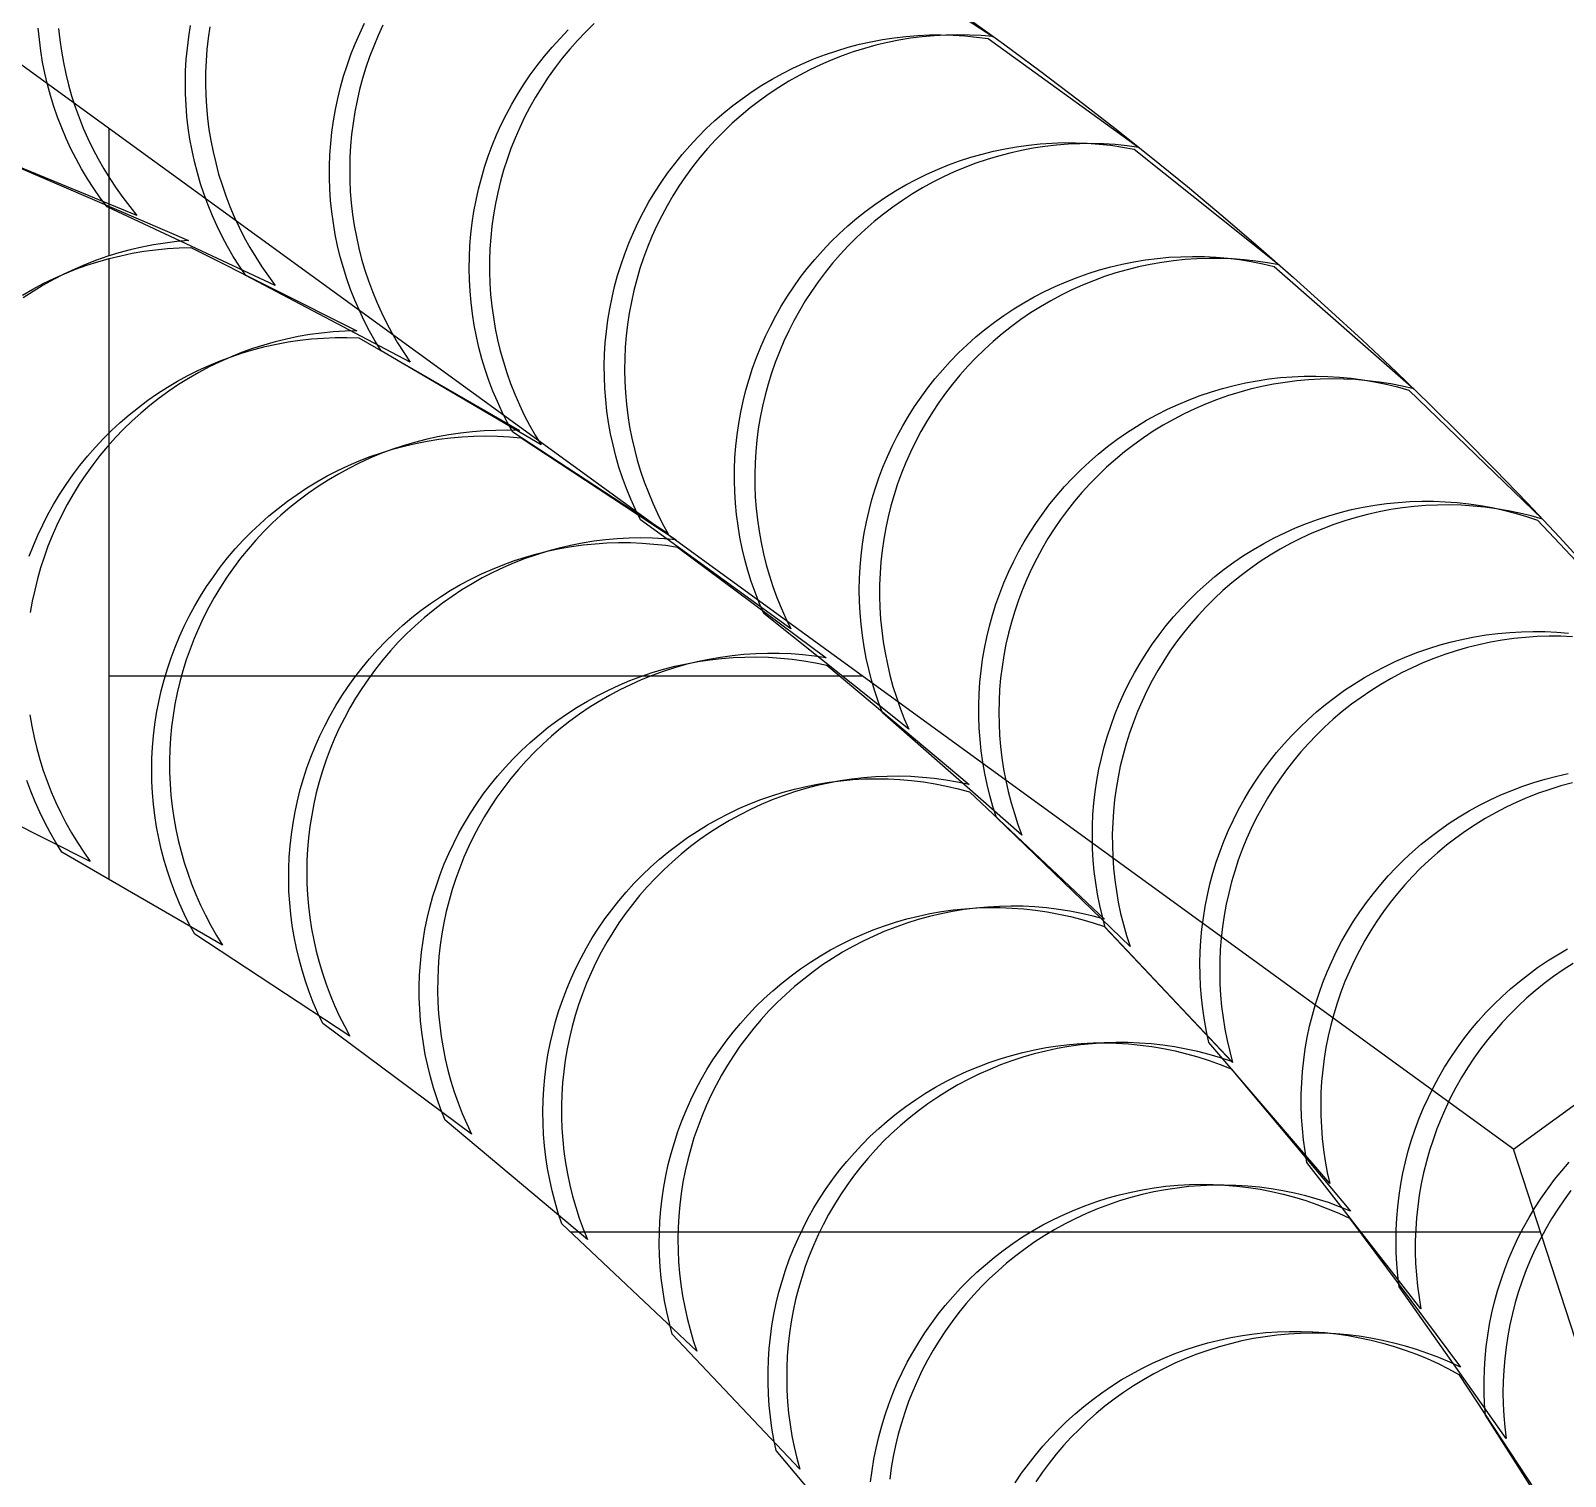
# Model space of a CAD drawing. Header units: metres. Extents: x -10.4 to 10.4, y -10.4 to 10.4.
# Drawn here: x 3.525 to 7.659, y 4.582 to 8.476 of the extents above; entities that cross this region are included whole.
import ezdxf

# ---------------------------------------------------------------- set-up
doc = ezdxf.new("R2010")
doc.units = ezdxf.units.M
for name, color, linetype in [('OBSERVED_CIRCULAR_SCAN', 3, 'Continuous'), ('SCAN_FOOTPRINTS', 5, 'Continuous'), ('TANK_BOUNDARY', 7, 'Continuous')]:
    doc.layers.add(name, color=color, linetype=linetype)

msp = doc.modelspace()

# ---------------------------------------------------------------- linework, layer by layer
at = {"layer": 'OBSERVED_CIRCULAR_SCAN'}
for p, q in [((7.5191, 5.4629), (2.872, 8.8392)), ((3.7364, 7.8692), (3.7364, 8.2112)), ((3.7364, 6.1889), (3.7364, 7.862)), ((3.7364, 6.7376), (5.7043, 6.7376)), ((5.7102, 6.7376), (5.7646, 6.7376)), ((7.5191, 5.4629), (8.441, 6.1327)), ((9.2941, 0), (7.5191, 5.4629)), ((4.9782, 5.2403), (7.1044, 5.2403)), ((7.108, 5.2403), (7.5914, 5.2403))]:
    msp.add_line(p, q, dxfattribs=at)
at = {"layer": 'SCAN_FOOTPRINTS'}
for points in [[(5.6984, 8.7333), (6.117, 8.4598), (6.117, 8.4598), (6.0853, 8.4625), (6.0535, 8.4641), (6.0218, 8.4646), (5.99, 8.4639), (5.9583, 8.4621), (5.9266, 8.4592), (5.8951, 8.4552), (5.8637, 8.4501), (5.8325, 8.4438), (5.8016, 8.4365), (5.7709, 8.4281), (5.7406, 8.4186), (5.7106, 8.408), (5.681, 8.3964), (5.6519, 8.3838), (5.6232, 8.3701), (5.595, 8.3554), (5.5673, 8.3398), (5.5402, 8.3231), (5.5138, 8.3055), (5.4879, 8.287), (5.4627, 8.2676), (5.4383, 8.2474), (5.4145, 8.2262), (5.3915, 8.2043), (5.3693, 8.1815), (5.348, 8.158), (5.3274, 8.1337), (5.3078, 8.1088), (5.289, 8.0831), (5.2711, 8.0568), (5.2547, 8.0307), (5.2392, 8.0041), (5.2247, 7.977), (5.211, 7.9494), (5.1983, 7.9214), (5.1866, 7.8929), (5.1759, 7.864), (5.1661, 7.8348), (5.1574, 7.8053), (5.1496, 7.7755), (5.1429, 7.7454), (5.1373, 7.7152), (5.1326, 7.6847), (5.129, 7.6541), (5.1265, 7.6234), (5.125, 7.5927), (5.1246, 7.5619), (5.1252, 7.5311), (5.1269, 7.5004), (5.1296, 7.4697), (5.1334, 7.4391), (5.1382, 7.4087), (5.144, 7.3785), (5.1509, 7.3485), (5.1588, 7.3187), (5.1677, 7.2892), (5.1776, 7.2601), (5.1886, 7.2313), (5.2005, 7.2029), (5.2133, 7.1749), (5.2271, 7.1474), (5.2418, 7.1203), (4.8233, 7.3938), (4.8233, 7.3938), (4.8085, 7.4208), (4.7947, 7.4484), (4.7819, 7.4764), (4.77, 7.5048), (4.7591, 7.5336), (4.7491, 7.5627), (4.7402, 7.5922), (4.7323, 7.6219), (4.7254, 7.652), (4.7196, 7.6822), (4.7148, 7.7126), (4.711, 7.7432), (4.7083, 7.7738), (4.7066, 7.8046), (4.706, 7.8354), (4.7064, 7.8662), (4.7079, 7.8969), (4.7105, 7.9276), (4.7141, 7.9582), (4.7187, 7.9886), (4.7244, 8.0189), (4.7311, 8.049), (4.7388, 8.0788), (4.7475, 8.1083), (4.7573, 8.1375), (4.768, 8.1664), (4.7797, 8.1948), (4.7924, 8.2229), (4.8061, 8.2505), (4.8207, 8.2776), (4.8361, 8.3042), (4.8525, 8.3303), (4.8704, 8.3566), (4.8892, 8.3822), (4.9088, 8.4072), (4.9294, 8.4315), (4.9507, 8.455), (4.9729, 8.4778)], [(3.6, 8.4813), (3.6032, 8.4507), (3.6075, 8.4202), (3.6129, 8.3899), (3.6193, 8.3598), (3.6267, 8.3299), (3.6351, 8.3003), (3.6446, 8.271), (3.655, 8.242), (3.6664, 8.2134), (3.6788, 8.1852), (3.6922, 8.1575), (3.7065, 8.1302), (3.7217, 8.1034), (3.7378, 8.0772), (3.7548, 8.0515), (3.7727, 8.0265), (3.7915, 8.002), (3.811, 7.9782), (3.3485, 8.1682)], [(4.0076, 8.486), (4.0031, 8.4555), (3.9997, 8.4249), (3.9973, 8.3942), (3.996, 8.3635), (3.9957, 8.3327), (3.9965, 8.3019), (3.9983, 8.2711), (4.0012, 8.2405), (4.0051, 8.2099), (4.01, 8.1795), (4.016, 8.1493), (4.0231, 8.1194), (4.0311, 8.0896), (4.0402, 8.0602), (4.0502, 8.0311), (4.0613, 8.0024), (4.0733, 7.974), (4.0863, 7.9461), (4.1002, 7.9186), (4.1151, 7.8917), (4.1309, 7.8652), (4.1476, 7.8394), (4.1651, 7.8141), (4.1835, 7.7894), (3.7305, 8.001), (3.7305, 8.001), (3.7121, 8.0257), (3.6946, 8.051), (3.6779, 8.0768), (3.6621, 8.1033), (3.6472, 8.1302), (3.6333, 8.1577), (3.6203, 8.1856), (3.6083, 8.214), (3.5972, 8.2427), (3.5871, 8.2718), (3.5781, 8.3012), (3.57, 8.331), (3.563, 8.3609), (3.557, 8.3912), (3.5521, 8.4215), (3.5481, 8.4521), (3.5453, 8.4827)], [(4.4736, 8.4907), (4.4607, 8.4627), (4.4488, 8.4343), (4.4378, 8.4056), (4.4278, 8.3764), (4.4188, 8.347), (4.4109, 8.3173), (4.4039, 8.2873), (4.398, 8.257), (4.3931, 8.2266), (4.3893, 8.1961), (4.3865, 8.1654), (4.3847, 8.1347), (4.3841, 8.1039), (4.3844, 8.0731), (4.3858, 8.0423), (4.3883, 8.0116), (4.3918, 7.981), (4.3964, 7.9506), (4.402, 7.9203), (4.4086, 7.8902), (4.4163, 7.8604), (4.425, 7.8309), (4.4347, 7.8016), (4.4453, 7.7728), (4.457, 7.7443), (4.4696, 7.7162), (4.4832, 7.6885), (4.4977, 7.6614), (4.5131, 7.6347), (4.5295, 7.6086), (4.5467, 7.5831), (4.1042, 7.8159), (4.1042, 7.8159), (4.087, 7.8414), (4.0706, 7.8675), (4.0552, 7.8941), (4.0407, 7.9213), (4.0271, 7.9489), (4.0145, 7.977), (4.0028, 8.0055), (3.9921, 8.0344), (3.9825, 8.0636), (3.9738, 8.0932), (3.9661, 8.123), (3.9595, 8.1531), (3.9539, 8.1834), (3.9493, 8.2138), (3.9458, 8.2444), (3.9433, 8.2751), (3.9419, 8.3059), (3.9415, 8.3366), (3.9422, 8.3674), (3.944, 8.3982), (3.9468, 8.4288), (3.9506, 8.4594), (3.9555, 8.4898)], [(5.0427, 8.495), (5.02, 8.4728), (4.9981, 8.4497), (4.977, 8.426), (4.9567, 8.4015), (4.9374, 8.3762), (4.9189, 8.3504), (4.9014, 8.3239), (4.8848, 8.2967), (4.8696, 8.2699), (4.8554, 8.2426), (4.8421, 8.2148), (4.8298, 8.1866), (4.8184, 8.158), (4.8081, 8.129), (4.7987, 8.0997), (4.7904, 8.07), (4.783, 8.0401), (4.7767, 8.01), (4.7714, 7.9797), (4.7672, 7.9492), (4.764, 7.9185), (4.7619, 7.8878), (4.7608, 7.857), (4.7607, 7.8262), (4.7618, 7.7955), (4.7638, 7.7647), (4.767, 7.7341), (4.7711, 7.7036), (4.7763, 7.6732), (4.7826, 7.6431), (4.7898, 7.6132), (4.7981, 7.5835), (4.8074, 7.5542), (4.8177, 7.5251), (4.829, 7.4965), (4.8413, 7.4682), (4.8545, 7.4404), (4.8687, 7.4131), (4.8837, 7.3862), (4.8997, 7.3599), (4.4687, 7.6133), (4.4687, 7.6133), (4.4527, 7.6396), (4.4376, 7.6665), (4.4235, 7.6938), (4.4102, 7.7216), (4.398, 7.7499), (4.3867, 7.7785), (4.3764, 7.8076), (4.3671, 7.8369), (4.3588, 7.8666), (4.3515, 7.8965), (4.3453, 7.9266), (4.3401, 7.957), (4.3359, 7.9875), (4.3328, 8.0181), (4.3307, 8.0489), (4.3297, 8.0796), (4.3297, 8.1104), (4.3308, 8.1412), (4.333, 8.1719), (4.3362, 8.2026), (4.3404, 8.2331), (4.3457, 8.2634), (4.352, 8.2935), (4.3593, 8.3234), (4.3677, 8.3531), (4.377, 8.3824), (4.3874, 8.4114), (4.3988, 8.44), (4.4111, 8.4682), (4.4244, 8.496)], [(3.4909, 8.1084), (3.95, 7.9103), (3.95, 7.9103), (3.9184, 7.9076), (3.8868, 7.9037), (3.8554, 7.8988), (3.8242, 7.8927), (3.7932, 7.8855), (3.7625, 7.8773), (3.7322, 7.8679), (3.7021, 7.8575), (3.6725, 7.8461), (3.6433, 7.8336), (3.6145, 7.82), (3.5862, 7.8055), (3.5585, 7.79), (3.5313, 7.7735), (3.5047, 7.7561)], [(3.503, 7.7636), (3.5305, 7.7794), (3.5586, 7.7943), (3.5872, 7.8082), (3.6163, 7.821), (3.6458, 7.8329), (3.6757, 7.8437), (3.7059, 7.8534), (3.7365, 7.862), (3.7674, 7.8696), (3.7985, 7.876), (3.8298, 7.8814), (3.8613, 7.8856), (3.893, 7.8888), (3.9247, 7.8908), (3.9565, 7.8917), (4.4033, 7.6673), (4.4033, 7.6673), (4.3715, 7.6664), (4.3398, 7.6644), (4.3082, 7.6612), (4.2767, 7.657), (4.2453, 7.6516), (4.2142, 7.6452), (4.1833, 7.6376), (4.1527, 7.629), (4.1225, 7.6193), (4.0926, 7.6085), (4.0631, 7.5966), (4.034, 7.5838), (4.0054, 7.5699), (3.9773, 7.555), (3.9498, 7.5392), (3.9228, 7.5223), (3.8965, 7.5046), (3.8707, 7.4859), (3.8457, 7.4663), (3.8214, 7.4458), (3.7978, 7.4245), (3.775, 7.4024), (3.7529, 7.3795), (3.7317, 7.3558), (3.7114, 7.3314), (3.6919, 7.3063), (3.6733, 7.2805), (3.6557, 7.2541), (3.6389, 7.227), (3.6232, 7.1994), (3.6084, 7.1713), (3.5951, 7.1435), (3.5827, 7.1153), (3.5713, 7.0867), (3.5608, 7.0577), (3.5514, 7.0284), (3.543, 6.9988), (3.5356, 6.9689), (3.5292, 6.9388), (3.5238, 6.9085)], [(3.521, 7.06), (3.5322, 7.0888), (3.5443, 7.1171), (3.5573, 7.145), (3.5713, 7.1724), (3.5863, 7.1993), (3.6027, 7.2266), (3.62, 7.2532), (3.6382, 7.2792), (3.6574, 7.3046), (3.6775, 7.3292), (3.6984, 7.3532), (3.7201, 7.3764), (3.7427, 7.3988), (3.766, 7.4204), (3.79, 7.4411), (3.8148, 7.461), (3.8403, 7.48), (3.8664, 7.4981), (3.8932, 7.5153), (3.9205, 7.5315), (3.9484, 7.5467), (3.9769, 7.561), (4.0058, 7.5742), (4.0351, 7.5864), (4.0649, 7.5976), (4.095, 7.6076), (4.1255, 7.6167), (4.1563, 7.6246), (4.1873, 7.6315), (4.2186, 7.6372), (4.25, 7.6418), (4.2816, 7.6454), (4.3133, 7.6478), (4.3451, 7.6491), (4.3769, 7.6492), (4.4086, 7.6483), (4.8416, 7.3983), (4.8416, 7.3983), (4.8099, 7.3992), (4.7781, 7.3991), (4.7463, 7.3978), (4.7146, 7.3954), (4.683, 7.3918), (4.6516, 7.3872), (4.6203, 7.3815), (4.5893, 7.3746), (4.5585, 7.3667), (4.528, 7.3576), (4.4979, 7.3476), (4.4681, 7.3364), (4.4388, 7.3242), (4.4099, 7.311), (4.3815, 7.2967), (4.3536, 7.2815), (4.3262, 7.2653), (4.2995, 7.2481), (4.2733, 7.23), (4.2479, 7.211), (4.2231, 7.1911), (4.199, 7.1704), (4.1757, 7.1488), (4.1531, 7.1264), (4.1314, 7.1032), (4.1105, 7.0792), (4.0904, 7.0546), (4.0713, 7.0292), (4.053, 7.0032), (4.0357, 6.9766), (4.0193, 6.9493), (4.0044, 6.9224), (3.9903, 6.895), (3.9773, 6.8671), (3.9652, 6.8388), (3.9541, 6.81), (3.9439, 6.781), (3.9348, 6.7516), (3.9267, 6.7219), (3.9196, 6.6919), (3.9135, 6.6617), (3.9085, 6.6313), (3.9045, 6.6008), (3.9015, 6.5701), (3.8996, 6.5394), (3.8988, 6.5086), (3.899, 6.4778), (3.9002, 6.4471), (3.9025, 6.4164), (3.9059, 6.3858), (3.9103, 6.3553), (3.9158, 6.325), (3.9222, 6.2949), (3.9298, 6.265), (3.9383, 6.2354), (3.9478, 6.2061), (3.9583, 6.1772), (3.9698, 6.1486), (3.9823, 6.1205), (3.9958, 6.0928), (4.0101, 6.0656), (4.0254, 6.0388), (4.0416, 6.0126), (3.6086, 6.2626), (3.6086, 6.2626), (3.5924, 6.2888), (3.5771, 6.3156), (3.5628, 6.3428), (3.5493, 6.3705), (3.5368, 6.3986), (3.5253, 6.4272), (3.5148, 6.4561)], [(7.6784, 6.8432), (7.6466, 6.8444), (7.6148, 6.8445), (7.583, 6.8435), (7.5513, 6.8414), (7.5197, 6.8382), (7.4882, 6.8338), (7.4569, 6.8283), (7.4258, 6.8217), (7.395, 6.8141), (7.3644, 6.8053), (7.3342, 6.7955), (7.3043, 6.7846), (7.2749, 6.7727), (7.2458, 6.7597), (7.2173, 6.7457), (7.1893, 6.7307), (7.1618, 6.7147), (7.1349, 6.6978), (7.1086, 6.6799), (7.0829, 6.6612), (7.058, 6.6415), (7.0337, 6.6209), (7.0102, 6.5995), (6.9882, 6.578), (6.9669, 6.5558), (6.9464, 6.5328), (6.9266, 6.5092), (6.9077, 6.4849), (6.8897, 6.4599), (6.8725, 6.4344), (6.8562, 6.4083), (6.8408, 6.3816), (6.8263, 6.3544), (6.8127, 6.3268), (6.8001, 6.2987), (6.7885, 6.2702), (6.7778, 6.2413), (6.7682, 6.2121), (6.7595, 6.1825), (6.7519, 6.1527), (6.7453, 6.1226), (6.7397, 6.0923), (6.7352, 6.0618), (6.7317, 6.0312), (6.7293, 6.0006), (6.7279, 5.9698), (6.7276, 5.939), (6.7283, 5.9082), (6.7301, 5.8775), (6.7329, 5.8468), (6.7367, 5.8163), (6.7417, 5.7859), (6.7476, 5.7557), (6.7546, 5.7257), (6.7626, 5.6959), (6.4196, 6.0598), (6.4196, 6.0598), (6.4116, 6.0895), (6.4046, 6.1195), (6.3987, 6.1497), (6.3938, 6.1801), (6.3899, 6.2106), (6.3871, 6.2413), (6.3853, 6.2721), (6.3846, 6.3028), (6.3849, 6.3336), (6.3863, 6.3644), (6.3888, 6.3951), (6.3922, 6.4257), (6.3968, 6.4561), (6.4023, 6.4864), (6.409, 6.5165), (6.4166, 6.5463), (6.4252, 6.5759), (6.4349, 6.6051), (6.4455, 6.634), (6.4572, 6.6625), (6.4697, 6.6906), (6.4833, 6.7183), (6.4978, 6.7455), (6.5132, 6.7721), (6.5295, 6.7982), (6.5467, 6.8238), (6.5648, 6.8487), (6.5837, 6.873), (6.6034, 6.8967), (6.6239, 6.9196), (6.6452, 6.9419), (6.6673, 6.9634), (6.6908, 6.9848), (6.715, 7.0053), (6.74, 7.025), (6.7656, 7.0438), (6.7919, 7.0616), (6.8188, 7.0786), (6.8463, 7.0945), (6.8743, 7.1095), (6.9029, 7.1235), (6.9319, 7.1365), (6.9613, 7.1484), (6.9912, 7.1593), (7.0214, 7.1691), (7.052, 7.1779), (7.0828, 7.1856), (7.1139, 7.1921), (7.1453, 7.1976), (7.1767, 7.202), (7.2084, 7.2052), (7.2401, 7.2074), (7.2718, 7.2084), (7.3036, 7.2083), (7.3354, 7.207), (7.3671, 7.2047), (7.3987, 7.2012), (7.4301, 7.1966), (7.4614, 7.1909), (7.4925, 7.1841), (7.5233, 7.1762), (7.5537, 7.1673), (7.5839, 7.1572), (7.9269, 6.7934)], [(7.6776, 6.4499), (7.6469, 6.4415), (7.6166, 6.4321), (7.5866, 6.4215), (7.557, 6.41), (7.5278, 6.3973), (7.4991, 6.3837), (7.4709, 6.369), (7.4432, 6.3534), (7.4161, 6.3368), (7.3896, 6.3192), (7.3637, 6.3008), (7.3385, 6.2814), (7.3141, 6.2611), (7.291, 6.2407), (7.2687, 6.2195), (7.2471, 6.1975), (7.2263, 6.1748), (7.2063, 6.1514), (7.187, 6.1274), (7.1687, 6.1027), (7.1511, 6.0774), (7.1345, 6.0515), (7.1187, 6.025), (7.1039, 5.998), (7.09, 5.9705), (7.077, 5.9426), (7.065, 5.9142), (7.054, 5.8855), (7.044, 5.8564), (7.0349, 5.8269), (7.0269, 5.7972), (7.0199, 5.7672), (7.014, 5.737), (7.009, 5.7066), (7.0051, 5.6761), (7.0023, 5.6454), (7.0005, 5.6147), (6.9998, 5.5839), (7.0001, 5.5531), (7.0015, 5.5223), (7.0039, 5.4916), (7.0074, 5.461), (7.0119, 5.4306), (7.0174, 5.4003), (7.024, 5.3702), (6.6986, 5.7498), (6.6986, 5.7498), (6.692, 5.7799), (6.6865, 5.8102), (6.682, 5.8407), (6.6785, 5.8713), (6.6761, 5.902), (6.6747, 5.9327), (6.6744, 5.9635), (6.6751, 5.9943), (6.6769, 6.025), (6.6798, 6.0557), (6.6836, 6.0862), (6.6886, 6.1166), (6.6945, 6.1469), (6.7015, 6.1768), (6.7095, 6.2066), (6.7186, 6.236), (6.7286, 6.2651), (6.7396, 6.2939), (6.7516, 6.3222), (6.7646, 6.3502), (6.7785, 6.3776), (6.7933, 6.4046), (6.8091, 6.4311), (6.8257, 6.457), (6.8433, 6.4823), (6.8617, 6.507), (6.8809, 6.5311), (6.9009, 6.5544), (6.9217, 6.5771), (6.9433, 6.5991), (6.9656, 6.6203), (6.9887, 6.6408), (7.0131, 6.661), (7.0383, 6.6804), (7.0642, 6.6989), (7.0907, 6.7164), (7.1178, 6.733), (7.1455, 6.7487), (7.1737, 6.7633), (7.2024, 6.777), (7.2316, 6.7896), (7.2612, 6.8012), (7.2912, 6.8117), (7.3215, 6.8212), (7.3522, 6.8296), (7.3831, 6.8369), (7.4143, 6.8431), (7.4456, 6.8482), (7.4772, 6.8522), (7.5088, 6.855), (7.5406, 6.8568), (7.5724, 6.8574), (7.6041, 6.8569), (7.6359, 6.8553), (7.6676, 6.8526)], [(3.5229, 6.6324), (3.528, 6.6021), (3.5342, 6.5719), (3.5414, 6.542), (3.5496, 6.5123), (3.5588, 6.4829), (3.5691, 6.4539), (3.5803, 6.4252), (3.5925, 6.3969), (3.6056, 6.3691), (3.6197, 6.3417), (3.6347, 6.3148), (3.6507, 6.2885), (3.6675, 6.2627), (3.6852, 6.2375), (3.2384, 6.4619)], [(7.6798, 5.9632), (7.6531, 5.946), (7.627, 5.9278), (7.6016, 5.9087), (7.5776, 5.8894), (7.5543, 5.8693), (7.5317, 5.8484), (7.5098, 5.8267), (7.4887, 5.8043), (7.4684, 5.7811), (7.4489, 5.7573), (7.4302, 5.7329), (7.4123, 5.7078), (7.3953, 5.6821), (7.3792, 5.6558), (7.364, 5.6291), (7.3498, 5.6018), (7.3364, 5.574), (7.3241, 5.5458), (7.3127, 5.5172), (7.3023, 5.4882), (7.2929, 5.4589), (7.2844, 5.4293), (7.2771, 5.3994), (7.2707, 5.3693), (7.2654, 5.3389), (7.2611, 5.3084), (7.2579, 5.2778), (7.2557, 5.2471), (7.2545, 5.2163), (7.2545, 5.1855), (7.2554, 5.1548), (7.2574, 5.124), (7.2605, 5.0934), (7.2646, 5.0629), (7.2698, 5.0325), (6.9627, 5.4271), (6.9627, 5.4271), (6.9575, 5.4574), (6.9534, 5.488), (6.9503, 5.5186), (6.9483, 5.5493), (6.9473, 5.5801), (6.9474, 5.6109), (6.9486, 5.6417), (6.9508, 5.6724), (6.954, 5.703), (6.9583, 5.7335), (6.9636, 5.7638), (6.97, 5.794), (6.9773, 5.8238), (6.9857, 5.8535), (6.9952, 5.8828), (7.0056, 5.9118), (7.017, 5.9404), (7.0293, 5.9686), (7.0427, 5.9963), (7.0569, 6.0236), (7.0721, 6.0504), (7.0882, 6.0767), (7.1052, 6.1023), (7.1231, 6.1274), (7.1418, 6.1519), (7.1613, 6.1757), (7.1816, 6.1988), (7.2027, 6.2212), (7.2246, 6.2429), (7.2472, 6.2638), (7.2705, 6.284), (7.2945, 6.3033), (7.3199, 6.3224), (7.346, 6.3406), (7.3727, 6.3578), (7.4, 6.3741), (7.4278, 6.3894), (7.4562, 6.4037), (7.4851, 6.417), (7.5144, 6.4293), (7.5441, 6.4405), (7.5743, 6.4507), (7.6047, 6.4598), (7.6355, 6.4678), (7.6665, 6.4747)], [(7.6736, 5.3514), (7.6554, 5.3265), (7.6381, 5.3011), (7.6216, 5.275), (7.6061, 5.2484), (7.5915, 5.2213), (7.5778, 5.1937), (7.5651, 5.1657), (7.5533, 5.1373), (7.5425, 5.1084), (7.5327, 5.0792), (7.5239, 5.0497), (7.5162, 5.0199), (7.5094, 4.9899), (7.5037, 4.9596), (7.499, 4.9292), (7.4954, 4.8986), (7.4928, 4.8679), (7.4912, 4.8372), (7.4908, 4.8064), (7.4913, 4.7756), (7.493, 4.7448), (7.4956, 4.7142), (7.4993, 4.6836), (7.2112, 5.0922), (7.2112, 5.0922), (7.2075, 5.1228), (7.2048, 5.1535), (7.2032, 5.1842), (7.2026, 5.215), (7.2031, 5.2458), (7.2046, 5.2765), (7.2072, 5.3072), (7.2109, 5.3378), (7.2156, 5.3682), (7.2213, 5.3985), (7.228, 5.4285), (7.2358, 5.4583), (7.2446, 5.4878), (7.2544, 5.517), (7.2652, 5.5459), (7.2769, 5.5743), (7.2897, 5.6024), (7.3033, 5.63), (7.318, 5.6571), (7.3335, 5.6836), (7.3499, 5.7097), (7.3673, 5.7351), (7.3854, 5.76), (7.4045, 5.7842), (7.4243, 5.8078), (7.4449, 5.8306), (7.4663, 5.8528), (7.4885, 5.8742), (7.5114, 5.8948), (7.5349, 5.9146), (7.5591, 5.9336), (7.584, 5.9518), (7.6103, 5.9697), (7.6372, 5.9866), (7.6647, 6.0025)], [(5.8544, 4.2677), (5.533, 4.6507), (5.533, 4.6507), (5.5267, 4.6809), (5.5214, 4.7112), (5.5173, 4.7417), (5.5141, 4.7724), (5.512, 4.8031), (5.511, 4.8339), (5.511, 4.8647), (5.512, 4.8954), (5.5141, 4.9262), (5.5173, 4.9568), (5.5215, 4.9873), (5.5267, 5.0176), (5.533, 5.0478), (5.5403, 5.0777), (5.5487, 5.1073), (5.558, 5.1367), (5.5683, 5.1657), (5.5797, 5.1943), (5.5919, 5.2225), (5.6052, 5.2503), (5.6194, 5.2777), (5.6345, 5.3045), (5.6506, 5.3308), (5.6675, 5.3565), (5.6853, 5.3816), (5.7039, 5.4061), (5.7234, 5.43), (5.7437, 5.4532), (5.7647, 5.4757), (5.7865, 5.4974), (5.8091, 5.5184), (5.8323, 5.5386), (5.857, 5.5586), (5.8824, 5.5777), (5.9085, 5.5959), (5.9352, 5.6132), (5.9624, 5.6295), (5.9903, 5.6448), (6.0186, 5.6592), (6.0475, 5.6725), (6.0768, 5.6848), (6.1065, 5.6961), (6.1366, 5.7063), (6.167, 5.7155), (6.1978, 5.7235), (6.2288, 5.7305), (6.26, 5.7364), (6.2915, 5.7412), (6.323, 5.7448), (6.3547, 5.7474), (6.3865, 5.7488), (6.4183, 5.7491), (6.45, 5.7483), (6.4818, 5.7463), (6.5134, 5.7433), (6.5449, 5.7391), (6.5763, 5.7338), (6.6074, 5.7274), (6.6383, 5.7199), (6.6689, 5.7113), (6.6992, 5.7017), (6.7291, 5.691), (6.7586, 5.6792), (7.08, 5.2962), (7.08, 5.2962), (7.0505, 5.3079), (7.0206, 5.3187), (6.9903, 5.3283), (6.9597, 5.3369), (6.9288, 5.3444), (6.8976, 5.3508), (6.8663, 5.3561), (6.8348, 5.3602), (6.8032, 5.3633), (6.7714, 5.3652), (6.7397, 5.3661), (6.7079, 5.3658), (6.6761, 5.3643), (6.6444, 5.3618), (6.6129, 5.3581), (6.5814, 5.3534), (6.5502, 5.3475), (6.5192, 5.3405), (6.4884, 5.3325), (6.458, 5.3233), (6.4279, 5.3131), (6.3982, 5.3018), (6.3689, 5.2895), (6.34, 5.2761), (6.3117, 5.2618), (6.2838, 5.2464), (6.2565, 5.2301), (6.2299, 5.2129), (6.2038, 5.1946), (6.1784, 5.1755), (6.1537, 5.1555), (6.1305, 5.1353), (6.1079, 5.1144), (6.0861, 5.0926), (6.0651, 5.0702), (6.0448, 5.047), (6.0253, 5.0231), (6.0067, 4.9986), (5.9889, 4.9735), (5.972, 4.9478), (5.9559, 4.9215), (5.9408, 4.8946), (5.9266, 4.8673), (5.9133, 4.8395), (5.901, 4.8113), (5.8897, 4.7827), (5.8794, 4.7537), (5.8701, 4.7243), (5.8617, 4.6947), (5.8544, 4.6648), (5.8481, 4.6346), (5.8429, 4.6043), (5.8387, 4.5738)], [(7.7122, 4.3242), (7.4436, 4.746), (7.4436, 4.746), (7.4414, 4.7767), (7.4402, 4.8075), (7.44, 4.8383), (7.4409, 4.869), (7.4428, 4.8998), (7.4458, 4.9304), (7.4498, 4.9609), (7.4549, 4.9913), (7.461, 5.0215), (7.4682, 5.0515), (7.4763, 5.0811), (7.4855, 5.1105), (7.4957, 5.1396), (7.5068, 5.1683), (7.519, 5.1966), (7.5321, 5.2245), (7.5461, 5.2519), (7.5611, 5.2788), (7.577, 5.3052), (7.5937, 5.331), (7.6114, 5.3562), (7.6299, 5.3808), (7.6492, 5.4048), (7.6694, 5.4281)], [(5.7873, 4.5667), (5.7912, 4.5972), (5.7962, 4.6276), (5.8021, 4.6578), (5.8091, 4.6878), (5.8172, 4.7175), (5.8262, 4.747), (5.8362, 4.7761), (5.8473, 4.8048), (5.8593, 4.8332), (5.8722, 4.8611), (5.8862, 4.8886), (5.901, 4.9155), (5.9168, 4.942), (5.9334, 4.9679), (5.951, 4.9932), (5.9693, 5.0179), (5.9886, 5.042), (6.0086, 5.0653), (6.0294, 5.088), (6.051, 5.11), (6.0733, 5.1312), (6.0964, 5.1516), (6.1201, 5.1713), (6.1445, 5.1901), (6.1703, 5.2086), (6.1968, 5.2262), (6.2238, 5.2429), (6.2515, 5.2586), (6.2797, 5.2733), (6.3084, 5.287), (6.3375, 5.2996), (6.3671, 5.3113), (6.397, 5.3219), (6.4274, 5.3314), (6.458, 5.3399), (6.4889, 5.3472), (6.5201, 5.3535), (6.5515, 5.3587), (6.583, 5.3627), (6.6146, 5.3656), (6.6464, 5.3675), (6.6781, 5.3682), (6.7099, 5.3677), (6.7417, 5.3662), (6.7734, 5.3635), (6.8049, 5.3597), (6.8363, 5.3548), (6.8675, 5.3488), (6.8985, 5.3417), (6.9292, 5.3335), (6.9596, 5.3242), (6.9897, 5.3139), (7.0194, 5.3025), (7.0486, 5.2901), (7.0774, 5.2766), (7.376, 4.8755), (7.376, 4.8755), (7.3472, 4.889), (7.3179, 4.9014), (7.2883, 4.9128), (7.2582, 4.9232), (7.2278, 4.9325), (7.1971, 4.9406), (7.1661, 4.9478), (7.1349, 4.9538), (7.1035, 4.9587), (7.0719, 4.9624), (7.0403, 4.9651), (7.0085, 4.9667), (6.9767, 4.9671), (6.9449, 4.9664), (6.9132, 4.9646), (6.8816, 4.9616), (6.85, 4.9576), (6.8187, 4.9524), (6.7875, 4.9462), (6.7566, 4.9388), (6.7259, 4.9303), (6.6956, 4.9208), (6.6657, 4.9102), (6.6361, 4.8986), (6.6069, 4.8859), (6.5782, 4.8722), (6.5501, 4.8575), (6.5224, 4.8418), (6.4954, 4.8251), (6.4689, 4.8075), (6.4431, 4.789), (6.4187, 4.7702), (6.395, 4.7506), (6.3719, 4.7301), (6.3496, 4.7089), (6.328, 4.687), (6.3072, 4.6643), (6.2871, 4.6409), (6.2679, 4.6168), (6.2495, 4.5921), (6.232, 4.5668)], [(6.1768, 4.5641), (6.1941, 4.5896), (6.2122, 4.6145), (6.2312, 4.6387), (6.251, 4.6623), (6.2716, 4.6852), (6.293, 4.7074), (6.3151, 4.7288), (6.3379, 4.7495), (6.3614, 4.7694), (6.3856, 4.7884), (6.4104, 4.8067), (6.4359, 4.824), (6.4627, 4.841), (6.4902, 4.8571), (6.5182, 4.8721), (6.5467, 4.8862), (6.5757, 4.8992), (6.6051, 4.9112), (6.6349, 4.9222), (6.6651, 4.9321), (6.6957, 4.9409), (6.7265, 4.9487), (6.7576, 4.9553), (6.7889, 4.9609), (6.8203, 4.9653), (6.852, 4.9687), (6.8837, 4.9709), (6.9154, 4.972), (6.9472, 4.9719), (6.979, 4.9708), (7.0107, 4.9685), (7.0423, 4.9651), (7.0738, 4.9606), (7.105, 4.955), (7.1361, 4.9483), (7.1669, 4.9405), (7.1974, 4.9316), (7.2276, 4.9216), (7.2574, 4.9106), (7.2868, 4.8985), (7.3158, 4.8854), (7.3443, 4.8713), (7.3722, 4.8562), (7.647, 4.4384)]]:
    msp.add_lwpolyline(points, dxfattribs=at)
for points in [[(5.1671, 7.1578), (5.1536, 7.1855), (5.1411, 7.2136), (5.1296, 7.2422), (5.1191, 7.2711), (5.1095, 7.3004), (5.101, 7.33), (5.0935, 7.3599), (5.087, 7.39), (5.0815, 7.4203), (5.0771, 7.4507), (5.0737, 7.4813), (5.0714, 7.512), (5.0702, 7.5428), (5.0699, 7.5736), (5.0708, 7.6044), (5.0727, 7.6351), (5.0756, 7.6658), (5.0796, 7.6963), (5.0846, 7.7267), (5.0907, 7.7569), (5.0978, 7.7868), (5.1059, 7.8165), (5.115, 7.846), (5.1251, 7.875), (5.1363, 7.9038), (5.1484, 7.9321), (5.1614, 7.96), (5.1754, 7.9874), (5.1903, 8.0143), (5.2062, 8.0407), (5.2229, 8.0666), (5.2405, 8.0918), (5.2596, 8.1173), (5.2796, 8.142), (5.3004, 8.166), (5.322, 8.1893), (5.3445, 8.2118), (5.3677, 8.2334), (5.3917, 8.2543), (5.4165, 8.2743), (5.4419, 8.2934), (5.4679, 8.3116), (5.4946, 8.3288), (5.5219, 8.3451), (5.5498, 8.3605), (5.5781, 8.3748), (5.607, 8.3881), (5.6363, 8.4004), (5.666, 8.4117), (5.6961, 8.4219), (5.7266, 8.431), (5.7573, 8.4391), (5.7883, 8.446), (5.8196, 8.4519), (5.851, 8.4567), (5.8826, 8.4603), (5.9143, 8.4628), (5.946, 8.4642), (5.9778, 8.4645), (6.0096, 8.4637), (6.0413, 8.4617), (6.0729, 8.4586), (6.1044, 8.4544), (6.5097, 8.1615), (6.5097, 8.1615), (6.4781, 8.1657), (6.4465, 8.1688), (6.4148, 8.1707), (6.383, 8.1716), (6.3512, 8.1713), (6.3195, 8.1699), (6.2878, 8.1674), (6.2562, 8.1637), (6.2248, 8.159), (6.1935, 8.1531), (6.1625, 8.1461), (6.1318, 8.1381), (6.1013, 8.129), (6.0712, 8.1188), (6.0415, 8.1075), (6.0122, 8.0952), (5.9833, 8.0819), (5.955, 8.0675), (5.9271, 8.0522), (5.8998, 8.0359), (5.8731, 8.0186), (5.8471, 8.0004), (5.8217, 7.9813), (5.7969, 7.9614), (5.773, 7.9405), (5.7497, 7.9188), (5.7272, 7.8963), (5.7056, 7.8731), (5.6848, 7.8491), (5.6648, 7.8243), (5.6457, 7.7989), (5.6281, 7.7736), (5.6114, 7.7478), (5.5955, 7.7214), (5.5806, 7.6945), (5.5666, 7.667), (5.5536, 7.6391), (5.5415, 7.6108), (5.5303, 7.5821), (5.5202, 7.553), (5.5111, 7.5236), (5.503, 7.4939), (5.4959, 7.4639), (5.4898, 7.4338), (5.4848, 7.4034), (5.4808, 7.3728), (5.4779, 7.3422), (5.476, 7.3115), (5.4751, 7.2807), (5.4754, 7.2499), (5.4766, 7.2191), (5.4789, 7.1884), (5.4823, 7.1578), (5.4867, 7.1273), (5.4922, 7.097), (5.4987, 7.0669), (5.5062, 7.0371), (5.5147, 7.0075), (5.5243, 6.9782), (5.5348, 6.9493), (5.5463, 6.9207), (5.5588, 6.8926), (5.5723, 6.8649), (5.1671, 7.1578)], [(5.4993, 6.9058), (5.4872, 6.9341), (5.476, 6.9628), (5.4659, 6.9919), (5.4567, 7.0213), (5.4486, 7.051), (5.4415, 7.0809), (5.4354, 7.1111), (5.4303, 7.1415), (5.4263, 7.172), (5.4233, 7.2027), (5.4214, 7.2334), (5.4205, 7.2642), (5.4207, 7.295), (5.4219, 7.3257), (5.4242, 7.3564), (5.4276, 7.3871), (5.4319, 7.4175), (5.4374, 7.4478), (5.4438, 7.478), (5.4513, 7.5078), (5.4598, 7.5374), (5.4693, 7.5667), (5.4798, 7.5957), (5.4913, 7.6242), (5.5038, 7.6524), (5.5172, 7.6801), (5.5316, 7.7073), (5.5468, 7.7341), (5.563, 7.7603), (5.5801, 7.7859), (5.598, 7.8109), (5.6168, 7.8353), (5.6371, 7.8598), (5.6582, 7.8836), (5.6801, 7.9066), (5.7028, 7.9288), (5.7263, 7.9502), (5.7506, 7.9708), (5.7755, 7.9905), (5.8012, 8.0093), (5.8274, 8.0271), (5.8543, 8.0441), (5.8818, 8.0601), (5.9098, 8.0751), (5.9384, 8.0891), (5.9674, 8.102), (5.9969, 8.114), (6.0267, 8.1249), (6.0569, 8.1347), (6.0875, 8.1435), (6.1183, 8.1512), (6.1494, 8.1578), (6.1807, 8.1633), (6.2122, 8.1677), (6.2438, 8.1709), (6.2755, 8.1731), (6.3073, 8.1741), (6.3391, 8.174), (6.3709, 8.1728), (6.4026, 8.1704), (6.4342, 8.167), (6.4656, 8.1624), (6.4969, 8.1567), (6.8878, 7.845), (6.8878, 7.845), (6.8565, 7.8507), (6.8251, 7.8552), (6.7935, 7.8587), (6.7618, 7.861), (6.73, 7.8622), (6.6982, 7.8623), (6.6665, 7.8613), (6.6348, 7.8592), (6.6031, 7.8559), (6.5716, 7.8515), (6.5403, 7.846), (6.5092, 7.8394), (6.4784, 7.8318), (6.4478, 7.823), (6.4176, 7.8132), (6.3878, 7.8022), (6.3583, 7.7903), (6.3293, 7.7773), (6.3008, 7.7633), (6.2727, 7.7483), (6.2453, 7.7323), (6.2184, 7.7154), (6.1921, 7.6975), (6.1665, 7.6787), (6.1415, 7.659), (6.1173, 7.6385), (6.0938, 7.6171), (6.071, 7.5949), (6.0491, 7.5718), (6.028, 7.5481), (6.0077, 7.5236), (5.9889, 7.4992), (5.971, 7.4742), (5.9539, 7.4485), (5.9377, 7.4223), (5.9225, 7.3956), (5.9081, 7.3684), (5.8947, 7.3406), (5.8822, 7.3125), (5.8707, 7.2839), (5.8602, 7.255), (5.8507, 7.2257), (5.8422, 7.1961), (5.8347, 7.1662), (5.8283, 7.1361), (5.8229, 7.1058), (5.8185, 7.0753), (5.8151, 7.0447), (5.8129, 7.014), (5.8116, 6.9832), (5.8114, 6.9524), (5.8123, 6.9216), (5.8142, 6.8909), (5.8172, 6.8603), (5.8212, 6.8297), (5.8263, 6.7994), (5.8324, 6.7692), (5.8395, 6.7392), (5.8476, 6.7095), (5.8568, 6.6801), (5.867, 6.6511), (5.8781, 6.6224), (5.8902, 6.594), (5.4993, 6.9058)], [(5.8193, 6.6384), (5.8085, 6.6672), (5.7987, 6.6964), (5.79, 6.7259), (5.7822, 6.7557), (5.7755, 6.7858), (5.7698, 6.8161), (5.7651, 6.8465), (5.7615, 6.8771), (5.7589, 6.9078), (5.7574, 6.9385), (5.7569, 6.9693), (5.7575, 7.0001), (5.7592, 7.0308), (5.7618, 7.0615), (5.7656, 7.0921), (5.7704, 7.1225), (5.7762, 7.1527), (5.783, 7.1828), (5.7909, 7.2125), (5.7998, 7.242), (5.8097, 7.2712), (5.8206, 7.3), (5.8324, 7.3284), (5.8452, 7.3564), (5.859, 7.3839), (5.8737, 7.411), (5.8894, 7.4375), (5.9059, 7.4635), (5.9233, 7.4889), (5.9415, 7.5137), (5.9606, 7.5378), (5.9806, 7.5613), (6.002, 7.5848), (6.0242, 7.6076), (6.0472, 7.6295), (6.0709, 7.6507), (6.0954, 7.6709), (6.1206, 7.6903), (6.1464, 7.7088), (6.1729, 7.7264), (6.2, 7.743), (6.2277, 7.7586), (6.2559, 7.7733), (6.2846, 7.787), (6.3138, 7.7996), (6.3434, 7.8112), (6.3733, 7.8217), (6.4037, 7.8312), (6.4343, 7.8396), (6.4653, 7.8469), (6.4964, 7.8532), (6.5278, 7.8583), (6.5593, 7.8623), (6.591, 7.8652), (6.6227, 7.8669), (6.6545, 7.8676), (6.6863, 7.8671), (6.718, 7.8655), (6.7497, 7.8628), (6.7813, 7.859), (6.8127, 7.854), (6.8439, 7.848), (6.8748, 7.8408), (7.2506, 7.5109), (7.2506, 7.5109), (7.2196, 7.5181), (7.1884, 7.5242), (7.157, 7.5291), (7.1255, 7.5329), (7.0938, 7.5357), (7.0621, 7.5373), (7.0303, 7.5377), (6.9985, 7.5371), (6.9668, 7.5353), (6.9351, 7.5324), (6.9036, 7.5284), (6.8722, 7.5233), (6.841, 7.5171), (6.8101, 7.5098), (6.7794, 7.5014), (6.7491, 7.4919), (6.7191, 7.4813), (6.6895, 7.4697), (6.6604, 7.4571), (6.6316, 7.4434), (6.6034, 7.4288), (6.5758, 7.4131), (6.5487, 7.3965), (6.5222, 7.3789), (6.4963, 7.3605), (6.4712, 7.3411), (6.4467, 7.3208), (6.4229, 7.2997), (6.3999, 7.2777), (6.3777, 7.255), (6.3563, 7.2315), (6.3364, 7.208), (6.3173, 7.1838), (6.299, 7.159), (6.2816, 7.1336), (6.2651, 7.1077), (6.2495, 7.0811), (6.2348, 7.0541), (6.221, 7.0265), (6.2082, 6.9985), (6.1963, 6.9701), (6.1854, 6.9413), (6.1755, 6.9122), (6.1667, 6.8827), (6.1588, 6.8529), (6.1519, 6.8229), (6.1461, 6.7926), (6.1413, 6.7622), (6.1376, 6.7317), (6.1349, 6.701), (6.1333, 6.6702), (6.1327, 6.6394), (6.1332, 6.6087), (6.1347, 6.5779), (6.1372, 6.5472), (6.1409, 6.5166), (6.1455, 6.4862), (6.1512, 6.4559), (6.158, 6.4259), (6.1657, 6.3961), (6.1745, 6.3666), (6.1843, 6.3374), (6.1951, 6.3085), (5.8193, 6.6384)], [(6.1263, 6.3562), (6.1169, 6.3855), (6.1085, 6.4151), (6.1011, 6.445), (6.0948, 6.4751), (6.0895, 6.5055), (6.0852, 6.536), (6.082, 6.5666), (6.0798, 6.5973), (6.0787, 6.6281), (6.0786, 6.6589), (6.0796, 6.6897), (6.0817, 6.7204), (6.0848, 6.751), (6.0889, 6.7815), (6.0941, 6.8119), (6.1003, 6.842), (6.1075, 6.872), (6.1158, 6.9016), (6.125, 6.931), (6.1353, 6.96), (6.1466, 6.9887), (6.1588, 7.017), (6.172, 7.0448), (6.1861, 7.0721), (6.2012, 7.099), (6.2172, 7.1253), (6.234, 7.1511), (6.2517, 7.1763), (6.2703, 7.2008), (6.2897, 7.2247), (6.31, 7.2479), (6.331, 7.2705), (6.3534, 7.2929), (6.3767, 7.3146), (6.4007, 7.3354), (6.4254, 7.3554), (6.4508, 7.3745), (6.4769, 7.3927), (6.5036, 7.4099), (6.5309, 7.4262), (6.5588, 7.4416), (6.5871, 7.4559), (6.616, 7.4692), (6.6453, 7.4815), (6.675, 7.4927), (6.7052, 7.5029), (6.7356, 7.512), (6.7664, 7.5201), (6.7974, 7.527), (6.8286, 7.5329), (6.8601, 7.5376), (6.8916, 7.5412), (6.9233, 7.5437), (6.9551, 7.5451), (6.9869, 7.5454), (7.0186, 7.5446), (7.0504, 7.5426), (7.082, 7.5395), (7.1135, 7.5353), (7.1448, 7.5299), (7.176, 7.5235), (7.2069, 7.516), (7.2374, 7.5074), (7.5972, 7.1602), (7.5972, 7.1602), (7.5666, 7.1688), (7.5357, 7.1763), (7.5046, 7.1827), (7.4733, 7.188), (7.4418, 7.1922), (7.4101, 7.1953), (7.3784, 7.1973), (7.3466, 7.1982), (7.3148, 7.1979), (7.2831, 7.1965), (7.2514, 7.194), (7.2198, 7.1904), (7.1884, 7.1856), (7.1571, 7.1798), (7.1261, 7.1728), (7.0954, 7.1648), (7.0649, 7.1557), (7.0348, 7.1455), (7.0051, 7.1342), (6.9758, 7.122), (6.9469, 7.1086), (6.9185, 7.0943), (6.8907, 7.079), (6.8634, 7.0627), (6.8367, 7.0455), (6.8106, 7.0273), (6.7852, 7.0082), (6.7605, 6.9882), (6.7365, 6.9674), (6.7132, 6.9457), (6.6907, 6.9232), (6.6697, 6.9007), (6.6495, 6.8775), (6.6301, 6.8536), (6.6115, 6.829), (6.5938, 6.8039), (6.5769, 6.7781), (6.5609, 6.7518), (6.5459, 6.7249), (6.5317, 6.6976), (6.5186, 6.6697), (6.5063, 6.6415), (6.4951, 6.6128), (6.4848, 6.5838), (6.4755, 6.5544), (6.4673, 6.5247), (6.46, 6.4948), (6.4538, 6.4647), (6.4487, 6.4343), (6.4445, 6.4038), (6.4414, 6.3731), (6.4394, 6.3424), (6.4384, 6.3116), (6.4385, 6.2809), (6.4396, 6.2501), (6.4418, 6.2194), (6.445, 6.1887), (6.4493, 6.1582), (6.4546, 6.1279), (6.4609, 6.0978), (6.4683, 6.0679), (6.4767, 6.0383), (6.4861, 6.0089), (6.1263, 6.3562)], [(3.9667, 6.0422), (3.952, 6.0693), (3.9383, 6.0969), (3.9255, 6.1249), (3.9137, 6.1533), (3.9029, 6.1822), (3.8931, 6.2113), (3.8842, 6.2408), (3.8764, 6.2706), (3.8696, 6.3007), (3.8639, 6.3309), (3.8592, 6.3613), (3.8555, 6.3919), (3.8529, 6.4226), (3.8513, 6.4534), (3.8508, 6.4841), (3.8513, 6.5149), (3.8529, 6.5457), (3.8555, 6.5764), (3.8592, 6.6069), (3.8639, 6.6374), (3.8697, 6.6676), (3.8765, 6.6976), (3.8843, 6.7274), (3.8931, 6.7569), (3.903, 6.7861), (3.9138, 6.8149), (3.9256, 6.8434), (3.9384, 6.8714), (3.9521, 6.899), (3.9668, 6.926), (3.9823, 6.9526), (3.9988, 6.9786), (4.0168, 7.0049), (4.0356, 7.0304), (4.0553, 7.0554), (4.0759, 7.0796), (4.0974, 7.103), (4.1197, 7.1257), (4.1427, 7.1476), (4.1665, 7.1686), (4.1911, 7.1889), (4.2163, 7.2082), (4.2422, 7.2266), (4.2687, 7.2441), (4.2959, 7.2606), (4.3236, 7.2762), (4.3518, 7.2908), (4.3806, 7.3044), (4.4098, 7.317), (4.4394, 7.3285), (4.4694, 7.3389), (4.4998, 7.3483), (4.5304, 7.3567), (4.5614, 7.3639), (4.5926, 7.37), (4.624, 7.3751), (4.6555, 7.379), (4.6872, 7.3818), (4.7189, 7.3835), (4.7507, 7.384), (4.7825, 7.3835), (4.8142, 7.3818), (4.8459, 7.379), (5.2636, 7.1043), (5.2636, 7.1043), (5.232, 7.1071), (5.2002, 7.1087), (5.1684, 7.1093), (5.1367, 7.1087), (5.1049, 7.107), (5.0733, 7.1042), (5.0417, 7.1003), (5.0103, 7.0953), (4.9791, 7.0891), (4.9482, 7.0819), (4.9175, 7.0736), (4.8871, 7.0642), (4.8571, 7.0537), (4.8275, 7.0422), (4.7983, 7.0296), (4.7696, 7.0161), (4.7413, 7.0015), (4.7136, 6.9859), (4.6865, 6.9693), (4.6599, 6.9518), (4.634, 6.9334), (4.6088, 6.9141), (4.5843, 6.8939), (4.5605, 6.8728), (4.5374, 6.8509), (4.5151, 6.8283), (4.4937, 6.8048), (4.4731, 6.7806), (4.4533, 6.7557), (4.4345, 6.7301), (4.4166, 6.7039), (4.4001, 6.6778), (4.3845, 6.6513), (4.3698, 6.6242), (4.3561, 6.5966), (4.3433, 6.5686), (4.3315, 6.5402), (4.3207, 6.5114), (4.3109, 6.4822), (4.302, 6.4527), (4.2942, 6.4229), (4.2874, 6.3929), (4.2817, 6.3626), (4.2769, 6.3322), (4.2732, 6.3016), (4.2706, 6.2709), (4.269, 6.2402), (4.2685, 6.2094), (4.269, 6.1786), (4.2706, 6.1478), (4.2732, 6.1172), (4.2769, 6.0866), (4.2816, 6.0562), (4.2874, 6.0259), (4.2942, 5.9959), (4.302, 5.9661), (4.3108, 5.9366), (4.3206, 5.9074), (4.3315, 5.8786), (4.3433, 5.8501), (4.356, 5.8221), (4.3698, 5.7946), (4.3844, 5.7675), (3.9667, 6.0422)], [(4.3113, 5.8014), (4.2982, 5.8293), (4.2861, 5.8576), (4.275, 5.8863), (4.2649, 5.9154), (4.2558, 5.9448), (4.2476, 5.9745), (4.2405, 6.0044), (4.2345, 6.0346), (4.2294, 6.065), (4.2255, 6.0955), (4.2225, 6.1262), (4.2206, 6.1569), (4.2198, 6.1877), (4.22, 6.2185), (4.2213, 6.2493), (4.2236, 6.28), (4.2269, 6.3106), (4.2314, 6.3411), (4.2368, 6.3714), (4.2433, 6.4015), (4.2508, 6.4313), (4.2593, 6.4609), (4.2689, 6.4902), (4.2794, 6.5191), (4.2909, 6.5477), (4.3034, 6.5758), (4.3169, 6.6035), (4.3312, 6.6308), (4.3466, 6.6575), (4.3628, 6.6837), (4.3799, 6.7093), (4.3978, 6.7343), (4.4173, 6.7594), (4.4376, 6.7839), (4.4587, 6.8076), (4.4807, 6.8306), (4.5035, 6.8528), (4.527, 6.8741), (4.5513, 6.8946), (4.5763, 6.9143), (4.602, 6.933), (4.6283, 6.9508), (4.6552, 6.9677), (4.6827, 6.9836), (4.7108, 6.9986), (4.7393, 7.0125), (4.7684, 7.0254), (4.7979, 7.0373), (4.8277, 7.0482), (4.858, 7.0579), (4.8886, 7.0667), (4.9194, 7.0743), (4.9505, 7.0808), (4.9819, 7.0862), (5.0133, 7.0905), (5.045, 7.0937), (5.0767, 7.0958), (5.1085, 7.0968), (5.1402, 7.0966), (5.172, 7.0953), (5.2037, 7.0929), (5.2353, 7.0894), (5.2667, 7.0848), (5.6678, 6.7862), (5.6678, 6.7862), (5.6364, 6.7908), (5.6048, 6.7943), (5.5731, 6.7967), (5.5413, 6.798), (5.5095, 6.7982), (5.4777, 6.7972), (5.446, 6.7952), (5.4144, 6.792), (5.3829, 6.7876), (5.3516, 6.7822), (5.3205, 6.7757), (5.2896, 6.7681), (5.2591, 6.7594), (5.2288, 6.7496), (5.1989, 6.7387), (5.1695, 6.7269), (5.1404, 6.7139), (5.1118, 6.7), (5.0838, 6.6851), (5.0563, 6.6691), (5.0293, 6.6522), (5.003, 6.6344), (4.9774, 6.6157), (4.9524, 6.596), (4.9281, 6.5755), (4.9045, 6.5542), (4.8818, 6.532), (4.8598, 6.509), (4.8386, 6.4853), (4.8183, 6.4609), (4.7989, 6.4357), (4.7809, 6.4107), (4.7638, 6.3851), (4.7476, 6.3589), (4.7323, 6.3322), (4.7179, 6.305), (4.7045, 6.2773), (4.692, 6.2491), (4.6805, 6.2206), (4.6699, 6.1916), (4.6604, 6.1623), (4.6519, 6.1328), (4.6444, 6.1029), (4.6379, 6.0728), (4.6324, 6.0425), (4.628, 6.012), (4.6246, 5.9814), (4.6223, 5.9507), (4.6211, 5.9199), (4.6208, 5.8891), (4.6217, 5.8584), (4.6236, 5.8276), (4.6265, 5.797), (4.6305, 5.7664), (4.6355, 5.7361), (4.6416, 5.7059), (4.6487, 5.6759), (4.6568, 5.6462), (4.6659, 5.6168), (4.6761, 5.5877), (4.6872, 5.559), (4.6993, 5.5307), (4.7123, 5.5028), (4.3113, 5.8014)], [(4.6413, 5.5409), (4.6299, 5.5695), (4.6195, 5.5984), (4.61, 5.6278), (4.6016, 5.6574), (4.5942, 5.6873), (4.5878, 5.7174), (4.5825, 5.7477), (4.5782, 5.7782), (4.5749, 5.8088), (4.5727, 5.8395), (4.5716, 5.8703), (4.5715, 5.9011), (4.5724, 5.9319), (4.5744, 5.9626), (4.5775, 5.9933), (4.5816, 6.0238), (4.5867, 6.0541), (4.5929, 6.0843), (4.6001, 6.1142), (4.6083, 6.1439), (4.6176, 6.1733), (4.6278, 6.2023), (4.639, 6.231), (4.6512, 6.2593), (4.6644, 6.2871), (4.6785, 6.3145), (4.6935, 6.3414), (4.7095, 6.3677), (4.7263, 6.3935), (4.744, 6.4187), (4.7626, 6.4433), (4.7819, 6.4672), (4.8028, 6.4912), (4.8245, 6.5144), (4.847, 6.5369), (4.8703, 6.5585), (4.8943, 6.5793), (4.9191, 6.5993), (4.9445, 6.6183), (4.9706, 6.6365), (4.9973, 6.6537), (5.0246, 6.67), (5.0525, 6.6852), (5.0809, 6.6995), (5.1097, 6.7128), (5.1391, 6.7251), (5.1688, 6.7363), (5.1989, 6.7464), (5.2294, 6.7555), (5.2602, 6.7635), (5.2912, 6.7705), (5.3224, 6.7763), (5.3539, 6.781), (5.3855, 6.7846), (5.4171, 6.787), (5.4489, 6.7884), (5.4807, 6.7886), (5.5125, 6.7877), (5.5442, 6.7857), (5.5758, 6.7826), (5.6073, 6.7784), (5.6386, 6.773), (5.6698, 6.7665), (6.0528, 6.4451), (6.0528, 6.4451), (6.0217, 6.4516), (5.9903, 6.457), (5.9588, 6.4612), (5.9272, 6.4643), (5.8955, 6.4663), (5.8637, 6.4672), (5.8319, 6.467), (5.8002, 6.4656), (5.7685, 6.4632), (5.7369, 6.4596), (5.7055, 6.4549), (5.6742, 6.4491), (5.6432, 6.4421), (5.6124, 6.4341), (5.582, 6.4251), (5.5518, 6.4149), (5.5221, 6.4037), (5.4928, 6.3914), (5.4639, 6.3781), (5.4355, 6.3638), (5.4076, 6.3486), (5.3803, 6.3323), (5.3536, 6.3151), (5.3275, 6.2969), (5.3021, 6.2779), (5.2773, 6.2579), (5.2533, 6.2371), (5.23, 6.2155), (5.2075, 6.193), (5.1858, 6.1698), (5.165, 6.1458), (5.1456, 6.1219), (5.127, 6.0973), (5.1093, 6.0721), (5.0925, 6.0463), (5.0765, 6.02), (5.0615, 5.9931), (5.0474, 5.9657), (5.0343, 5.9379), (5.0221, 5.9096), (5.0108, 5.8809), (5.0006, 5.8519), (4.9914, 5.8225), (4.9831, 5.7928), (4.9759, 5.7629), (4.9697, 5.7327), (4.9646, 5.7024), (4.9605, 5.6719), (4.9574, 5.6412), (4.9554, 5.6105), (4.9545, 5.5797), (4.9546, 5.5489), (4.9558, 5.5181), (4.958, 5.4874), (4.9612, 5.4568), (4.9655, 5.4263), (4.9709, 5.396), (4.9772, 5.3659), (4.9846, 5.336), (4.9931, 5.3064), (5.0025, 5.2771), (5.0129, 5.2481), (5.0243, 5.2195), (4.6413, 5.5409)], [(4.9556, 5.2616), (4.9459, 5.2908), (4.9372, 5.3204), (4.9295, 5.3502), (4.9228, 5.3802), (4.9171, 5.4105), (4.9125, 5.441), (4.9089, 5.4715), (4.9064, 5.5022), (4.9049, 5.533), (4.9045, 5.5638), (4.9052, 5.5946), (4.9069, 5.6253), (4.9096, 5.656), (4.9134, 5.6865), (4.9182, 5.717), (4.9241, 5.7472), (4.931, 5.7772), (4.9389, 5.807), (4.9478, 5.8364), (4.9578, 5.8656), (4.9687, 5.8944), (4.9806, 5.9228), (4.9935, 5.9507), (5.0073, 5.9782), (5.0221, 6.0053), (5.0377, 6.0318), (5.0543, 6.0577), (5.0717, 6.0831), (5.09, 6.1079), (5.1092, 6.132), (5.1291, 6.1554), (5.1499, 6.1782), (5.1721, 6.2009), (5.1951, 6.2229), (5.2189, 6.244), (5.2434, 6.2642), (5.2686, 6.2836), (5.2944, 6.3021), (5.3209, 6.3196), (5.348, 6.3362), (5.3757, 6.3519), (5.4039, 6.3665), (5.4326, 6.3802), (5.4618, 6.3928), (5.4914, 6.4044), (5.5214, 6.4149), (5.5518, 6.4244), (5.5824, 6.4327), (5.6133, 6.44), (5.6445, 6.4462), (5.6759, 6.4513), (5.7074, 6.4553), (5.7391, 6.4582), (5.7708, 6.46), (5.8026, 6.4606), (5.8344, 6.4601), (5.8661, 6.4585), (5.8978, 6.4557), (5.9294, 6.4519), (5.9608, 6.4469), (5.992, 6.4409), (6.0229, 6.4337), (6.0536, 6.4254), (6.4173, 6.0823), (6.4173, 6.0823), (6.3866, 6.0906), (6.3556, 6.0977), (6.3244, 6.1038), (6.293, 6.1088), (6.2615, 6.1126), (6.2298, 6.1154), (6.1981, 6.117), (6.1663, 6.1175), (6.1345, 6.1168), (6.1028, 6.1151), (6.0711, 6.1122), (6.0396, 6.1082), (6.0082, 6.1031), (5.977, 6.0969), (5.9461, 6.0896), (5.9154, 6.0812), (5.8851, 6.0718), (5.8551, 6.0612), (5.8255, 6.0497), (5.7963, 6.037), (5.7676, 6.0234), (5.7394, 6.0087), (5.7117, 5.9931), (5.6846, 5.9765), (5.6581, 5.959), (5.6323, 5.9405), (5.6071, 5.9211), (5.5826, 5.9009), (5.5588, 5.8797), (5.5358, 5.8578), (5.5136, 5.8351), (5.4928, 5.8123), (5.4729, 5.7889), (5.4537, 5.7647), (5.4354, 5.74), (5.418, 5.7146), (5.4014, 5.6887), (5.3857, 5.6621), (5.371, 5.6351), (5.3572, 5.6076), (5.3443, 5.5796), (5.3324, 5.5512), (5.3215, 5.5224), (5.3115, 5.4933), (5.3026, 5.4638), (5.2947, 5.4341), (5.2878, 5.4041), (5.2819, 5.3738), (5.2771, 5.3434), (5.2733, 5.3129), (5.2705, 5.2822), (5.2689, 5.2514), (5.2682, 5.2207), (5.2686, 5.1899), (5.2701, 5.1591), (5.2726, 5.1284), (5.2762, 5.0978), (5.2808, 5.0674), (5.2865, 5.0371), (5.2931, 5.0071), (5.3009, 4.9773), (5.3096, 4.9477), (5.3193, 4.9185), (4.9556, 5.2616)], [(5.2532, 4.9646), (5.2452, 4.9943), (5.2382, 5.0243), (5.2322, 5.0545), (5.2273, 5.0849), (5.2234, 5.1155), (5.2206, 5.1461), (5.2188, 5.1769), (5.218, 5.2076), (5.2184, 5.2384), (5.2197, 5.2692), (5.2222, 5.2999), (5.2256, 5.3305), (5.2302, 5.3609), (5.2357, 5.3912), (5.2423, 5.4213), (5.2499, 5.4512), (5.2586, 5.4807), (5.2682, 5.51), (5.2788, 5.5389), (5.2904, 5.5674), (5.303, 5.5955), (5.3166, 5.6231), (5.331, 5.6503), (5.3464, 5.677), (5.3627, 5.7031), (5.3799, 5.7287), (5.398, 5.7536), (5.4169, 5.7779), (5.4366, 5.8016), (5.4571, 5.8245), (5.4784, 5.8468), (5.5004, 5.8683), (5.5239, 5.8897), (5.5482, 5.9103), (5.5731, 5.93), (5.5987, 5.9488), (5.625, 5.9666), (5.6519, 5.9836), (5.6794, 5.9995), (5.7074, 6.0145), (5.736, 6.0285), (5.765, 6.0415), (5.7944, 6.0535), (5.8243, 6.0644), (5.8545, 6.0742), (5.8851, 6.083), (5.9159, 6.0907), (5.947, 6.0973), (5.9783, 6.1028), (6.0098, 6.1071), (6.0414, 6.1104), (6.0731, 6.1126), (6.1049, 6.1136), (6.1367, 6.1135), (6.1684, 6.1123), (6.2001, 6.1099), (6.2317, 6.1065), (6.2632, 6.1019), (6.2945, 6.0962), (6.3255, 6.0894), (6.3563, 6.0816), (6.3868, 6.0726), (6.417, 6.0626), (6.7601, 5.6989), (6.7601, 5.6989), (6.7299, 5.7089), (6.6994, 5.7179), (6.6686, 5.7257), (6.6376, 5.7325), (6.6063, 5.7382), (6.5749, 5.7428), (6.5433, 5.7462), (6.5116, 5.7486), (6.4798, 5.7498), (6.448, 5.7499), (6.4162, 5.7489), (6.3845, 5.7467), (6.3529, 5.7435), (6.3214, 5.7391), (6.2901, 5.7336), (6.259, 5.727), (6.2282, 5.7193), (6.1976, 5.7105), (6.1674, 5.7007), (6.1375, 5.6898), (6.1081, 5.6778), (6.0791, 5.6649), (6.0505, 5.6509), (6.0225, 5.6359), (5.995, 5.6199), (5.9681, 5.6029), (5.9419, 5.5851), (5.9162, 5.5663), (5.8913, 5.5466), (5.867, 5.526), (5.8435, 5.5046), (5.8215, 5.4831), (5.8002, 5.4609), (5.7797, 5.4379), (5.76, 5.4142), (5.7411, 5.3899), (5.723, 5.365), (5.7059, 5.3394), (5.6896, 5.3133), (5.6742, 5.2866), (5.6597, 5.2594), (5.6461, 5.2318), (5.6336, 5.2037), (5.6219, 5.1752), (5.6113, 5.1463), (5.6017, 5.117), (5.593, 5.0875), (5.5854, 5.0576), (5.5788, 5.0276), (5.5733, 4.9973), (5.5688, 4.9668), (5.5653, 4.9362), (5.5629, 4.9055), (5.5615, 4.8747), (5.5612, 4.844), (5.5619, 4.8132), (5.5637, 4.7824), (5.5665, 4.7518), (5.5704, 4.7212), (5.5753, 4.6908), (5.5813, 4.6606), (5.5883, 4.6306), (5.5963, 4.6009), (5.2532, 4.9646)]]:
    msp.add_lwpolyline(points, close=True, dxfattribs=at)
at = {"layer": 'TANK_BOUNDARY'}
msp.add_circle((0, 0), 10.4396, dxfattribs=at)

doc.saveas('drawing.dxf')
